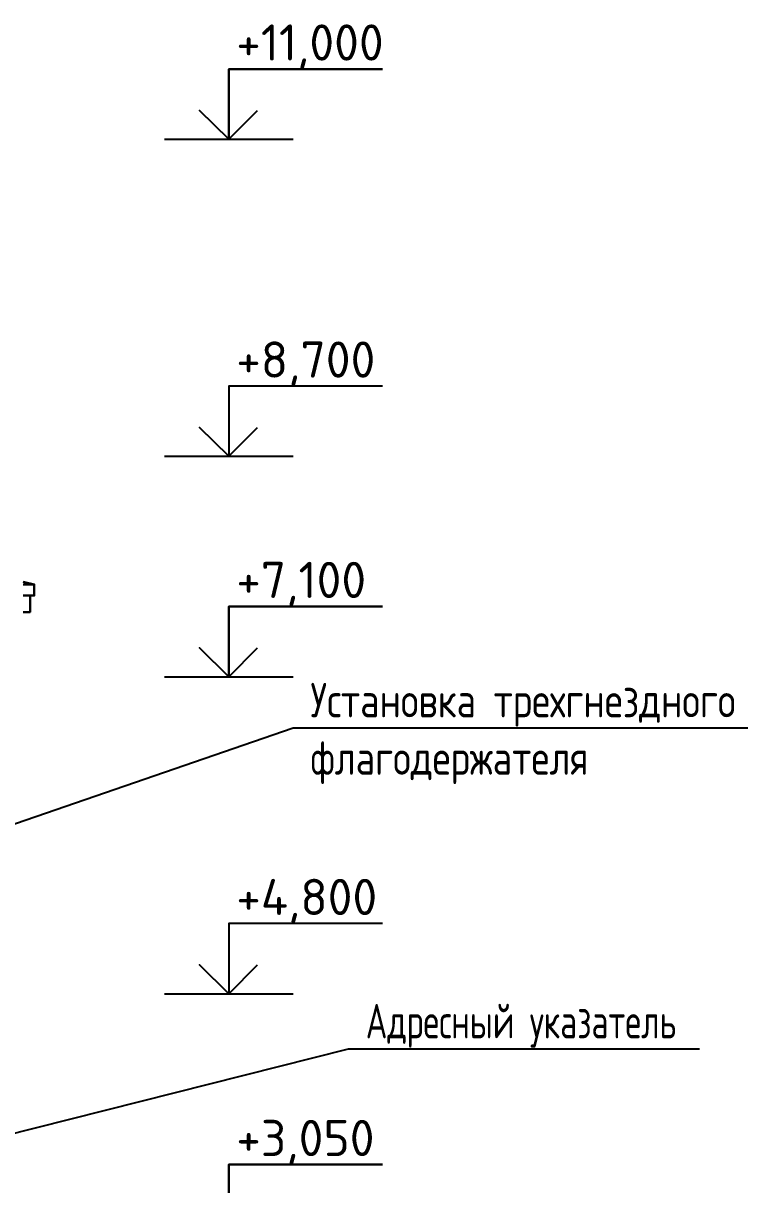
# Model space of a CAD drawing. Header units: millimetres. Extents: x -136099598 to 9192475, y 0 to 555997.
# Drawn here: x -281257 to -276055, y 291967 to 300397 of the extents above; entities that cross this region are included whole.
import ezdxf
from ezdxf import colors
from ezdxf.entities.mleader import LeaderData, LeaderLine
from ezdxf.math import Vec2, Vec3

# ---------------------------------------------------------------- set-up
doc = ezdxf.new("R2010")
doc.units = ezdxf.units.MM
doc.header["$MEASUREMENT"] = 0
doc.layers.get('0').update_dxf_attribs({"color": 250, "lineweight": 9})
for name, color, linetype, lineweight in [('АР-Выноски', 5, 'Continuous', 5), ('АР_Карниз основная часть 4 этажа', 103, 'Continuous', 30), ('АР_Отметки', 250, 'Continuous', 15), ('Фасад_тонкие', 7, 'Continuous', 5)]:
    doc.layers.add(name, color=color, linetype=linetype, lineweight=lineweight)
doc.styles.add('ICOCPEUR', font='isocpeur.ttf')
doc.styles.add('ISOCPEUR', font='isocpeur.ttf', dxfattribs={"width": 0.7})
doc.styles.add('PDF ISOCPEUR', font='isocpeur.ttf')

# ---------------------------------------------------------------- blocks, each defined once
blk = doc.blocks.new('Карниз основная часть')
at = {"layer": 'АР_Карниз основная часть 4 этажа', "ltscale": 150}
for points in [[(-350192, 304003.6), (-350242, 304003.6), (-350242, 304123.6), (-350272, 304123.6), (-350272, 304203.6), (-350192, 304223.6)], [(-350272, 304203.6), (-350192, 304203.6)], [(-350242, 304123.6), (-350192, 304123.6)]]:
    blk.add_lwpolyline(points, dxfattribs=at)
blk = doc.blocks.new('_DotSmall')
at = {"color": 0, "linetype": 'ByBlock', "const_width": 0.5}
blk.add_lwpolyline([(-0.0625, 0, 1), (0.0625, 0, 1)], format="xyb", close=True, dxfattribs=at)

msp = doc.modelspace()

# ---------------------------------------------------------------- linework, layer by layer
at = {"layer": 'АР-Выноски'}
for p, q in [((-279297.2, 295284.3), (-279197.2, 295284.3)), ((-279297.2, 295284.3), (-279197.2, 295284.3)), ((-278895.3, 292954.6), (-278795.3, 292954.6)), ((-278895.3, 292954.6), (-278795.3, 292954.6))]:
    msp.add_line(p, q, dxfattribs=at)
for points in [[(-287545.2, 292443.1), (-279297.2, 295284.3)], [(-287545.2, 292443.1), (-279297.2, 295284.3)], [(-279197.2, 295284.3), (-275902.2, 295284.3)], [(-279197.2, 295284.3), (-275902.2, 295284.3)], [(-281416, 292318.2), (-278895.3, 292954.6)], [(-281416, 292318.2), (-278895.3, 292954.6)], [(-278795.3, 292954.6), (-276521.6, 292954.6)], [(-278795.3, 292954.6), (-276521.6, 292954.6)]]:
    msp.add_lwpolyline(points, dxfattribs=at)
at = {"layer": 'Фасад_тонкие', "lineweight": 25}
for p, q in [((-280232.2, 299554.4), (-279297.2, 299554.4)), ((-280232.2, 297253.6), (-279297.2, 297253.6)), ((-280232.2, 295654.4), (-279297.2, 295654.4)), ((-280232.2, 293353.6), (-279297.2, 293353.6))]:
    msp.add_line(p, q, dxfattribs=at)
for points in [[(-278649, 300064.3), (-279764.7, 300064.3), (-279764.7, 299554.4), (-279978.1, 299763.3), (-279764.7, 299554.4), (-279555.8, 299763.3)], [(-279764.7, 299554.4), (-279764.7, 300064.3), (-278649, 300064.3)], [(-278649, 297763.5), (-279764.7, 297763.5), (-279764.7, 297253.6), (-279978.1, 297462.5), (-279764.7, 297253.6), (-279555.8, 297462.5)], [(-278649, 296164.3), (-279764.7, 296164.3), (-279764.7, 295654.4), (-279978.1, 295863.3), (-279764.7, 295654.4), (-279555.8, 295863.3)], [(-279764.7, 295654.4), (-279764.7, 296164.3), (-278649, 296164.3)], [(-278649, 293863.5), (-279764.7, 293863.5), (-279764.7, 293353.6), (-279978.1, 293562.5), (-279764.7, 293353.6), (-279555.8, 293562.5)], [(-278649, 292114.3), (-279764.7, 292114.3), (-279764.7, 291604.4), (-279978.1, 291813.3), (-279764.7, 291604.4), (-279555.8, 291813.3)], [(-279764.7, 291604.4), (-279764.7, 292114.3), (-278649, 292114.3)]]:
    msp.add_lwpolyline(points, dxfattribs=at)

# ---------------------------------------------------------------- block references
at = {"layer": 'АР_Карниз основная часть 4 этажа', "xscale": -1}
msp.add_blockref('Карниз основная часть', (-631449, -7880), dxfattribs=at)

# ---------------------------------------------------------------- texts
at = {"layer": 'АР-Выноски', "char_height": 250, "attachment_point": 1}
for s, insert, width, style in [('\\A1;\\pxql;{\\W0.8;Установка трехгнездного флагодержателя}', (-279172.2, 295609.3), 3339.578, 'ICOCPEUR'), ('\\A1;\\pxql;{\\W0.8;Установка трехгнездного флагодержателя}', (-279172.2, 295609.3), 3339.578, 'ICOCPEUR'), ('{\\C256;Адресный указатель}', (-278770.3, 293279.6), 4039.486, 'ISOCPEUR'), ('{\\C256;Адресный указатель}', (-278770.3, 293279.6), 4039.486, 'ISOCPEUR')]:
    msp.add_mtext(s, dxfattribs=dict(at, insert=insert, width=width, style=style))
at = {"layer": 'Фасад_тонкие', "lineweight": 25, "char_height": 262.49, "attachment_point": 7, "style": 'PDF ISOCPEUR'}
for s, insert in [('+11,000', (-279710.6, 300064.3)), ('+8,700', (-279710.6, 297763.5)), ('+7,100', (-279710.6, 296164.3)), ('+4,800', (-279710.6, 293863.5)), ('+3,050', (-279710.6, 292114.3))]:
    msp.add_mtext(s, dxfattribs=dict(at, insert=insert))

# ---------------------------------------------------------------- leaders
at = {"layer": 'АР-Выноски'}
ml = msp.add_multileader_mtext('Standard', dxfattribs=at)
ml.set_content('\\A1;{\\W0.8;Установка трехгнездного флагодержателя}', color=256, style='ICOCPEUR')
ml.set_leader_properties()
ml.build(insert=Vec2(0, 0))
ml.multileader.update_dxf_attribs({"text_left_attachment_type": 6, "text_right_attachment_type": 6, "dogleg_length": 100, "arrow_head_size": 250})
ctx = ml.context
ctx.base_point, ctx.char_height, ctx.arrow_head_size, ctx.landing_gap_size, ctx.plane_origin = Vec3(-279197.2, 295284.3), 250, 250, 25, Vec3(-299473.2, 301175.1)
ctx.left_attachment, ctx.right_attachment = 6, 6
notes = []
notes.append((ctx, [(1, (1, 1, 0), (-279297.2, 295284.3), (1, 0), 100, [(0, [(-287781.6, 292361.7)], 0, [])])]))
ctx.mtext.insert, ctx.mtext.width, ctx.mtext.defined_height, ctx.mtext.flow_direction = Vec3(-279172.2, 295609.3), 3339.578, 7506, 5
ml = msp.add_multileader_mtext('Standard', dxfattribs=at)
ml.set_content('{\\C256;Адресный указатель}', color=256, style='ISOCPEUR')
ml.set_leader_properties()
ml.build(insert=Vec2(0, 0))
ml.multileader.update_dxf_attribs({"text_left_attachment_type": 6, "text_right_attachment_type": 6, "dogleg_length": 100, "arrow_head_size": 250})
ctx = ml.context
ctx.base_point, ctx.char_height, ctx.arrow_head_size, ctx.landing_gap_size, ctx.plane_origin = Vec3(-278795.3, 292954.6), 250, 250, 25, Vec3(-279958.3, 285128.4)
ctx.left_attachment, ctx.right_attachment = 6, 6
notes.append((ctx, [(1, (1, 1, 0), (-278895.3, 292954.6), (1, 0), 100, [(0, [(-281658.4, 292257)], 0, [])])]))
ctx.mtext.insert, ctx.mtext.width, ctx.mtext.flow_direction = Vec3(-278770.3, 293279.6), 4039.486, 5
at = {"layer": 'АР_Отметки'}
ml = msp.add_multileader_mtext('Standard', dxfattribs=at)
ml.set_content('Л.4', color=256, style='ISOCPEUR')
ml.set_leader_properties(color=256, linetype='Continuous', lineweight=-1)
ml.set_arrow_properties(name='DOTSMALL')
ml.build(insert=Vec2(0, 0))
ml.multileader.update_dxf_attribs({"has_text_frame": 1, "text_left_attachment_type": 4, "text_right_attachment_type": 4, "dogleg_length": 100, "arrow_head_size": 180})
ctx = ml.context
ctx.base_point, ctx.char_height, ctx.arrow_head_size, ctx.landing_gap_size, ctx.plane_origin = Vec3(-311135.8, 538598.3), 250, 180, 50, Vec3(-283015.4, 526440.7)
ctx.left_attachment, ctx.right_attachment = 4, 4
notes.append((ctx, [(0, (0, 0, 0), (0, 0), (1, 0), 1, [])]))
ctx.mtext.insert, ctx.mtext.width, ctx.mtext.line_spacing_style, ctx.mtext.flow_direction = Vec3(-311085.8, 538931.7), 852.697, 2, 5
ml = msp.add_multileader_mtext('Standard', dxfattribs=at)
ml.set_content('+19,400', color=256, style='ISOCPEUR')
ml.set_leader_properties(color=256, linetype='Continuous', lineweight=-1)
ml.set_arrow_properties(name='DOTSMALL')
ml.build(insert=Vec2(0, 0))
ml.multileader.update_dxf_attribs({"has_text_frame": 1, "text_left_attachment_type": 4, "text_right_attachment_type": 4, "dogleg_length": 100, "arrow_head_size": 180})
ctx = ml.context
ctx.base_point, ctx.char_height, ctx.arrow_head_size, ctx.landing_gap_size, ctx.plane_origin = Vec3(-280784.2, 485252.5), 250, 180, 50, Vec3(-280865.6, 483541.8)
ctx.left_attachment, ctx.right_attachment = 4, 4
notes.append((ctx, [(0, (0, 0, 0), (0, 0), (1, 0), 1, [])]))
ctx.mtext.insert, ctx.mtext.width, ctx.mtext.defined_height, ctx.mtext.line_spacing_style, ctx.mtext.flow_direction = Vec3(-280734.2, 485585.8), 696.035, 776.5, 2, 5
ml = msp.add_multileader_mtext('Standard', dxfattribs=at)
ml.set_content('+19,400', color=256, style='ISOCPEUR')
ml.set_leader_properties(color=256, linetype='Continuous', lineweight=-1)
ml.set_arrow_properties(name='DOTSMALL')
ml.build(insert=Vec2(0, 0))
ml.multileader.update_dxf_attribs({"has_text_frame": 1, "text_left_attachment_type": 4, "text_right_attachment_type": 4, "dogleg_length": 100, "arrow_head_size": 180})
ctx = ml.context
ctx.base_point, ctx.char_height, ctx.arrow_head_size, ctx.landing_gap_size, ctx.plane_origin = Vec3(-322660.1, 485151.1), 250, 180, 50, Vec3(-322657.2, 482963.8)
ctx.left_attachment, ctx.right_attachment = 4, 4
notes.append((ctx, [(0, (0, 0, 0), (0, 0), (1, 0), 1, [])]))
ctx.mtext.insert, ctx.mtext.width, ctx.mtext.defined_height, ctx.mtext.line_spacing_style, ctx.mtext.flow_direction = Vec3(-322610.1, 485484.5), 696.035, 776.5, 2, 5
for ctx, leaders in notes:
    for number, flags, end, landing, length, lines in leaders:
        leader = LeaderData()
        leader.index, (leader.has_last_leader_line, leader.has_dogleg_vector, leader.attachment_direction) = number, flags
        leader.last_leader_point, leader.dogleg_vector, leader.dogleg_length = Vec3(end), Vec3(landing), length
        for number, points, colour, breaks in lines:
            line = LeaderLine()
            line.index, line.vertices, line.color, line.breaks = number, Vec3.list(points), colors.encode_raw_color(colour), breaks
            leader.lines.append(line)
        ctx.leaders.append(leader)

doc.saveas('drawing.dxf')
